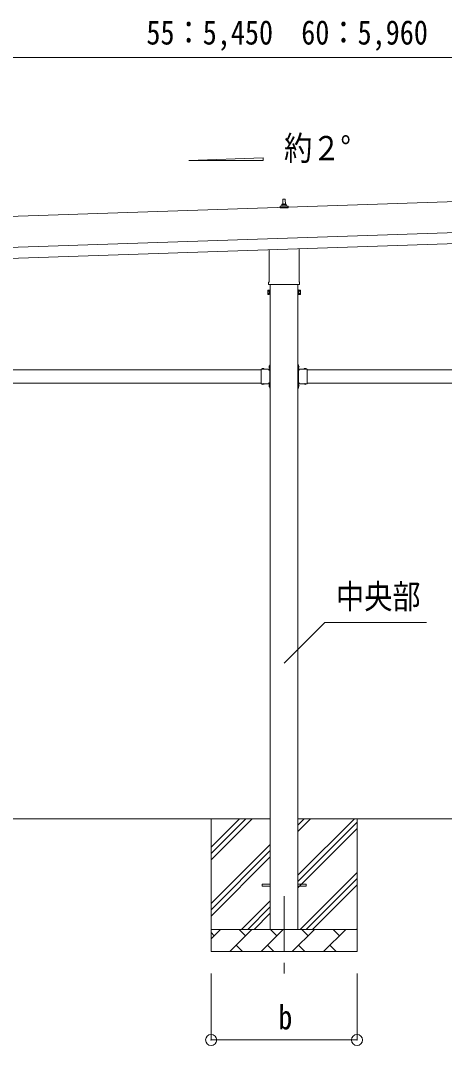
# Model space of a CAD drawing. Units: millimetres at full size, sheet at 1:50; details may follow other scales. Extents: x -14053 to 14053, y -9700 to 9700.
# Drawn here: x 3886 to 5804, y -4711 to -81 of the extents above; entities that cross this region are included whole.
import ezdxf
from ezdxf.enums import TextEntityAlignment as Align

# ---------------------------------------------------------------- set-up
doc = ezdxf.new("R2010")
doc.units = ezdxf.units.MM
doc.header["$LTSCALE"] = 50
doc.header["$PDMODE"] = 32
doc.header["$PDSIZE"] = 50
doc.linetypes.add('CHAIN1', pattern=[8, 5, -1, 1, -1])
doc.linetypes.add('USER7', pattern=[2, 1, -1])
for name, color, linetype, lineweight in [('0-2_建具', 4, 'Continuous', 9), ('0-3_階段', 7, 'CHAIN1', 9), ('0-4_設備', 7, 'Continuous', 9), ('0-7_ハッチ', 7, 'Continuous', 9), ('0-8_外構', 6, 'Continuous', 9)]:
    doc.layers.add(name, color=color, linetype=linetype, lineweight=lineweight)
doc.styles.add('ＭＳ ゴシック', font='')
doc.styles.get('ＭＳ ゴシック').set_extended_font_data('MS Gothic')

msp = doc.modelspace()

# ---------------------------------------------------------------- linework, layer by layer
at = {"layer": '0-2_建具'}
for p, q in [((7769.8, -835.6), (2386.79, -1015.04)), ((5060.18, -928.26), (5060.18, -920.54)), ((5060.56, -919.76), (5096.3, -919.76)), ((5060.95, -919.57), (5067.67, -917.94)), ((5068.05, -917.76), (5088.81, -917.76)), ((5068.43, -916.97), (5068.43, -912.76)), ((5069.43, -912.76), (5087.43, -912.76)), ((5072.43, -912.76), (5073.16, -889.23)), ((5074.16, -888.26), (5082.71, -888.26)), ((5083.71, -889.23), (5084.43, -912.76)), ((5088.43, -916.97), (5088.43, -912.76)), ((5095.92, -919.57), (5089.2, -917.94)), ((5096.68, -928.26), (5096.68, -920.54)), ((5096.68, -928.26), (5060.18, -928.26)), ((2391.45, -1154.96), (7774.46, -975.52)), ((2393.12, -1204.93), (7776.13, -1025.5)), ((5010.13, -1262.24), (5010.13, -1117.7)), ((5146.73, -1113.14), (5146.73, -1262.24)), ((5008.43, -1271.02), (5008.43, -1265.52)), ((5146.37, -1274.52), (5010.5, -1274.52)), ((5015.93, -1274.52), (5015.93, -4187.02)), ((5140.93, -4187.02), (5140.93, -1274.52)), ((5148.43, -1265.52), (5148.43, -1271.02)), ((5004.43, -1300.52), (5005.19, -1299.2)), ((5004.43, -1300.52), (5004.43, -1317.52)), ((5004.43, -1317.52), (5005.19, -1318.83)), ((5011.43, -1304.11), (5005.19, -1304.11)), ((5011.43, -1313.92), (5005.19, -1313.92)), ((5011.43, -1318.83), (5005.19, -1318.83)), ((5013.93, -1318.22), (5011.43, -1318.22)), ((5142.93, -1318.22), (5145.43, -1318.22)), ((5145.43, -1304.11), (5151.67, -1304.11)), ((5145.43, -1313.92), (5151.67, -1313.92)), ((5145.43, -1318.83), (5151.67, -1318.83)), ((5152.43, -1300.52), (5151.67, -1299.2)), ((5152.43, -1317.52), (5151.67, -1318.83)), ((5152.43, -1300.52), (5152.43, -1317.52)), ((3382.93, -1659.02), (4973.93, -1659.02)), ((4973.93, -1656.02), (4973.93, -1722.02)), ((4973.93, -1656.02), (5013.93, -1656.02)), ((4977.03, -1655.51), (4977.03, -1656.02)), ((4977.03, -1656.02), (4988.83, -1656.02)), ((5013.42, -1640.12), (5013.93, -1640.12)), ((5013.93, -1636.02), (5015.93, -1636.02)), ((5013.93, -1636.02), (5013.93, -1656.02)), ((5013.93, -1640.12), (5013.93, -1651.92)), ((5015.93, -1643.02), (5013.93, -1643.02)), ((5015.93, -1649.02), (5013.93, -1649.02)), ((5013.93, -1660.02), (5013.93, -1718.02)), ((5015.93, -1636.02), (5015.93, -1656.02)), ((5142.93, -1636.02), (5140.93, -1636.02)), ((5140.93, -1636.02), (5140.93, -1656.02)), ((5140.93, -1643.02), (5142.93, -1643.02)), ((5140.93, -1649.02), (5142.93, -1649.02)), ((5142.93, -1636.02), (5142.93, -1656.02)), ((5143.44, -1640.12), (5142.93, -1640.12)), ((5142.93, -1640.12), (5142.93, -1651.92)), ((5182.93, -1656.02), (5142.93, -1656.02)), ((5142.93, -1660.02), (5142.93, -1718.02)), ((5179.83, -1656.02), (5168.03, -1656.02)), ((5179.83, -1655.51), (5179.83, -1656.02)), ((5182.93, -1656.02), (5182.93, -1722.02)), ((5182.93, -1659.02), (6773.93, -1659.02)), ((3382.93, -1719.02), (4973.93, -1719.02)), ((4973.93, -1722.02), (5013.93, -1722.02)), ((4977.03, -1722.53), (4977.03, -1722.02)), ((4977.03, -1722.02), (4988.83, -1722.02)), ((5009.93, -1719.02), (5015.43, -1719.02)), ((5013.93, -1720.02), (5009.93, -1720.02)), ((5013.42, -1726.12), (5013.93, -1726.12)), ((5013.93, -1722.02), (5013.93, -1742.02)), ((5013.93, -1726.12), (5013.93, -1737.92)), ((5015.93, -1729.02), (5013.93, -1729.02)), ((5015.93, -1735.02), (5013.93, -1735.02)), ((5013.93, -1742.02), (5015.93, -1742.02)), ((5015.93, -1722.02), (5015.93, -1742.02)), ((5140.93, -1722.02), (5140.93, -1742.02)), ((5140.93, -1729.02), (5142.93, -1729.02)), ((5140.93, -1735.02), (5142.93, -1735.02)), ((5142.93, -1742.02), (5140.93, -1742.02)), ((5146.93, -1719.02), (5141.43, -1719.02)), ((5142.93, -1720.02), (5146.93, -1720.02)), ((5142.93, -1722.02), (5142.93, -1742.02)), ((5182.93, -1722.02), (5142.93, -1722.02)), ((5143.44, -1726.12), (5142.93, -1726.12)), ((5142.93, -1726.12), (5142.93, -1737.92)), ((5179.83, -1722.02), (5168.03, -1722.02)), ((5179.83, -1722.53), (5179.83, -1722.02)), ((5182.93, -1719.02), (6773.93, -1719.02)), ((4978.43, -3982.52), (5015.93, -3982.52)), ((4978.43, -3991.52), (4978.43, -3982.52)), ((4978.43, -3991.52), (5015.93, -3991.52)), ((5140.93, -3982.52), (5178.43, -3982.52)), ((5140.93, -3991.52), (5178.43, -3991.52)), ((5178.43, -3991.52), (5178.43, -3982.52))]:
    msp.add_line(p, q, dxfattribs=at)
for points in [[(5011.43, -1318.83), (5011.43, -1299.2), (5005.19, -1299.2)], [(5011.43, -1318.22), (5011.43, -1299.82), (5013.93, -1299.82)], [(5145.43, -1318.22), (5145.43, -1299.82), (5142.93, -1299.82)], [(5145.43, -1318.83), (5145.43, -1299.2), (5151.67, -1299.2)], [(4977.03, -1655.51), (4988.83, -1655.51), (4988.83, -1656.02)], [(5013.93, -1660.02), (5009.93, -1660.02), (5009.93, -1658.02), (5013.93, -1658.02)], [(5009.93, -1659.02), (5015.43, -1659.02), (5015.43, -1719.02)], [(5013.42, -1640.12), (5013.42, -1651.92), (5013.93, -1651.92)], [(5146.93, -1659.02), (5141.43, -1659.02), (5141.43, -1719.02)], [(5143.44, -1640.12), (5143.44, -1651.92), (5142.93, -1651.92)], [(5142.93, -1660.02), (5146.93, -1660.02), (5146.93, -1658.02), (5142.93, -1658.02)], [(5179.83, -1655.51), (5168.03, -1655.51), (5168.03, -1656.02)], [(4977.03, -1722.53), (4988.83, -1722.53), (4988.83, -1722.02)], [(5013.93, -1718.02), (5009.93, -1718.02), (5009.93, -1720.02)], [(5013.42, -1726.12), (5013.42, -1737.92), (5013.93, -1737.92)], [(5142.93, -1718.02), (5146.93, -1718.02), (5146.93, -1720.02)], [(5143.44, -1726.12), (5143.44, -1737.92), (5142.93, -1737.92)], [(5179.83, -1722.53), (5168.03, -1722.53), (5168.03, -1722.02)]]:
    msp.add_lwpolyline(points, dxfattribs=at)
for points in [[(5013.93, -1319.52), (5013.93, -1298.52), (5015.93, -1298.52), (5015.93, -1319.52)], [(5142.93, -1319.52), (5142.93, -1298.52), (5140.93, -1298.52), (5140.93, -1319.52)]]:
    msp.add_lwpolyline(points, close=True, dxfattribs=at)
at = {"layer": '0-2_建具', "linetype": 'USER7'}
for points in [[(4980.43, -1653.41), (4981.79, -1656.18), (4982.93, -1656.79)], [(4985.43, -1653.41), (4984.08, -1656.18), (4982.93, -1656.79)], [(5011.32, -1643.52), (5014.1, -1644.87), (5014.71, -1646.02)], [(5011.32, -1648.52), (5014.1, -1647.16), (5014.71, -1646.02)], [(5145.54, -1643.52), (5142.76, -1644.87), (5142.16, -1646.02)], [(5145.54, -1648.52), (5142.76, -1647.16), (5142.16, -1646.02)], [(5171.43, -1653.41), (5172.79, -1656.18), (5173.93, -1656.79)], [(5176.43, -1653.41), (5175.08, -1656.18), (5173.93, -1656.79)], [(4980.43, -1724.63), (4981.79, -1721.85), (4982.93, -1721.24)], [(4985.43, -1724.63), (4984.08, -1721.85), (4982.93, -1721.24)], [(5011.32, -1729.52), (5014.1, -1730.87), (5014.71, -1732.02)], [(5011.32, -1734.52), (5014.1, -1733.16), (5014.71, -1732.02)], [(5145.54, -1729.52), (5142.76, -1730.87), (5142.16, -1732.02)], [(5145.54, -1734.52), (5142.76, -1733.16), (5142.16, -1732.02)], [(5171.43, -1724.63), (5172.79, -1721.85), (5173.93, -1721.24)], [(5176.43, -1724.63), (5175.08, -1721.85), (5173.93, -1721.24)]]:
    msp.add_lwpolyline(points, dxfattribs=at)
at = {"layer": '0-2_建具'}
for centre, radius, start, end in [((5061.18, -920.54), 1, 103.62699, 180), ((5067.43, -916.97), 1, 283.62699, 0), ((5072.52, -913.39), 4.13, 90, 171.17633), ((5069.43, -913.76), 1, 90, 180), ((5074.16, -889.26), 1, 90, 178.60509), ((5081.77, -912.76), 4.83, 133.60282, 180), ((5075.1, -912.76), 4.83, 0, 46.39718), ((5082.71, -889.26), 1, 1.39491, 90), ((5084.35, -913.39), 4.13, 8.82367, 90), ((5087.43, -913.76), 1, 0, 90), ((5089.43, -916.97), 1, 180, 256.37301), ((5095.68, -920.54), 1, 0, 76.37301), ((5012.43, -1265.52), 4, 125.09963, 180), ((5012.43, -1271.02), 4, 180, 194.47751), ((5012.43, -1271.02), 4, 194.47751, 241.04498), ((5144.43, -1271.02), 4, 298.95502, 345.52249), ((5144.43, -1265.52), 4, 0, 54.90037), ((5144.43, -1271.02), 4, 345.52249, 0), ((5008.78, -1301.66), 4.34, 145.61575, 214.38425), ((5020.67, -1309.02), 16.24, 162.41205, 197.58795), ((5008.78, -1316.38), 4.34, 145.61575, 214.38425), ((5136.19, -1309.02), 16.24, 342.41205, 17.58795), ((5148.09, -1301.66), 4.34, 325.61575, 34.38425), ((5148.09, -1316.38), 4.34, 325.61575, 34.38425), ((4982.93, -1661.25), 8.23, 44.2189, 135.7811), ((5019.16, -1646.02), 8.23, 134.2189, 225.7811), ((5013.93, -1656.02), 2, 270, 0), ((5142.93, -1656.02), 2, 180, 270), ((5137.7, -1646.02), 8.23, 314.2189, 45.7811), ((5173.93, -1661.25), 8.23, 44.2189, 135.7811), ((4982.93, -1716.78), 8.23, 224.2189, 315.7811), ((5019.16, -1732.02), 8.23, 134.2189, 225.7811), ((5013.93, -1722.02), 2, 0, 90), ((5142.93, -1722.02), 2, 90, 180), ((5137.7, -1732.02), 8.23, 314.2189, 45.7811), ((5173.93, -1716.78), 8.23, 224.2189, 315.7811)]:
    msp.add_arc(centre, radius, start, end, dxfattribs=at)
at = {"layer": '0-3_階段'}
msp.add_line((5078.43, -4037.02), (5078.43, -4386.02), dxfattribs=at)
at = {"layer": '0-4_設備'}
for p, q in [((5015.93, -3687.02), (3340.93, -3687.02)), ((4748.43, -3687.02), (4748.43, -4287.02)), ((4748.43, -3872.07), (4933.48, -3687.02)), ((4748.43, -3843.78), (4905.2, -3687.02)), ((4748.43, -3815.5), (4876.91, -3687.02)), ((6815.93, -3687.02), (5140.93, -3687.02)), ((5140.93, -3942.12), (5396.03, -3687.02)), ((5140.93, -3744.13), (5198.04, -3687.02)), ((5140.93, -3715.84), (5169.76, -3687.02)), ((5140.93, -3970.4), (5408.43, -3702.9)), ((5408.43, -3687.02), (5408.43, -4287.02)), ((5140.93, -3998.68), (5408.43, -3731.18)), ((4748.43, -4070.06), (5015.93, -3802.56)), ((4748.43, -4098.34), (5015.93, -3830.84)), ((4748.43, -4126.63), (5015.93, -3859.13)), ((5150.59, -4187.02), (5408.43, -3929.17)), ((5178.87, -4187.02), (5408.43, -3957.46)), ((5207.16, -4187.02), (5408.43, -3985.74)), ((4886.03, -4187.02), (5015.93, -4057.12)), ((4914.31, -4187.02), (5015.93, -4085.4)), ((4942.6, -4187.02), (5015.93, -4113.68)), ((4748.43, -4187.02), (5408.43, -4187.02)), ((4748.43, -4229.91), (4791.33, -4187.02)), ((4762.77, -4215.57), (4748.43, -4201.23)), ((4832.75, -4287.02), (4932.75, -4187.02)), ((4904.19, -4215.57), (4875.64, -4187.02)), ((4974.17, -4287.02), (5074.17, -4187.02)), ((5045.61, -4215.57), (5017.06, -4187.02)), ((5115.59, -4287.02), (5215.59, -4187.02)), ((5187.04, -4215.57), (5158.48, -4187.02)), ((5257.01, -4287.02), (5357.01, -4187.02)), ((5328.46, -4215.57), (5299.9, -4187.02)), ((5405.15, -4187.02), (5408.43, -4183.73)), ((4861.3, -4258.46), (4889.85, -4287.02)), ((5002.72, -4258.46), (5031.27, -4287.02)), ((5144.14, -4258.46), (5172.7, -4287.02)), ((5285.56, -4258.46), (5314.12, -4287.02)), ((5408.43, -4287.02), (4748.43, -4287.02))]:
    msp.add_line(p, q, dxfattribs=at)
at = {"layer": '0-7_ハッチ', "color": 4}
for p, q in [((4647.93, -714), (4983.93, -701.58)), ((4983.93, -714), (4647.93, -714)), ((4983.93, -701.58), (4983.93, -714))]:
    msp.add_line(p, q, dxfattribs=at)
at = {"layer": '0-7_ハッチ', "color": 6}
for p, q in [((5262.6, -2800.05), (5078.43, -2984.23)), ((5722.36, -2800.05), (5262.6, -2800.05))]:
    msp.add_line(p, q, dxfattribs=at)
at = {"layer": '0-8_外構'}
for p, q in [((2355.79, -248.05), (7805.46, -248.05)), ((4748.43, -4686.02), (4748.43, -4386.02)), ((5408.43, -4686.02), (5408.43, -4386.02)), ((4748.43, -4686.02), (5408.43, -4686.02))]:
    msp.add_line(p, q, dxfattribs=at)
for p in [(4748.43, -4686.02), (5408.43, -4686.02)]:
    msp.add_point(p, dxfattribs=at)

# ---------------------------------------------------------------- texts
at = {"layer": '0-7_ハッチ', "style": 'ＭＳ ゴシック', "width": 0.85}
for s, p in [('約２°', (5078.13, -745.88)), ('中央部', (5312.73, -2771.26))]:
    msp.add_text(s, height=110, dxfattribs=at).set_placement(p, align=Align.BOTTOM_LEFT)
at = {"layer": '0-8_外構', "color": 7, "style": 'ＭＳ ゴシック', "width": 0.85}
for s, p in [('55：5,450\u300060：5,960', (4455.62, -223.05)), ('b', (5052.18, -4671.02))]:
    msp.add_text(s, height=110, dxfattribs=at).set_placement(p, align=Align.BOTTOM_LEFT)

doc.saveas('drawing.dxf')
